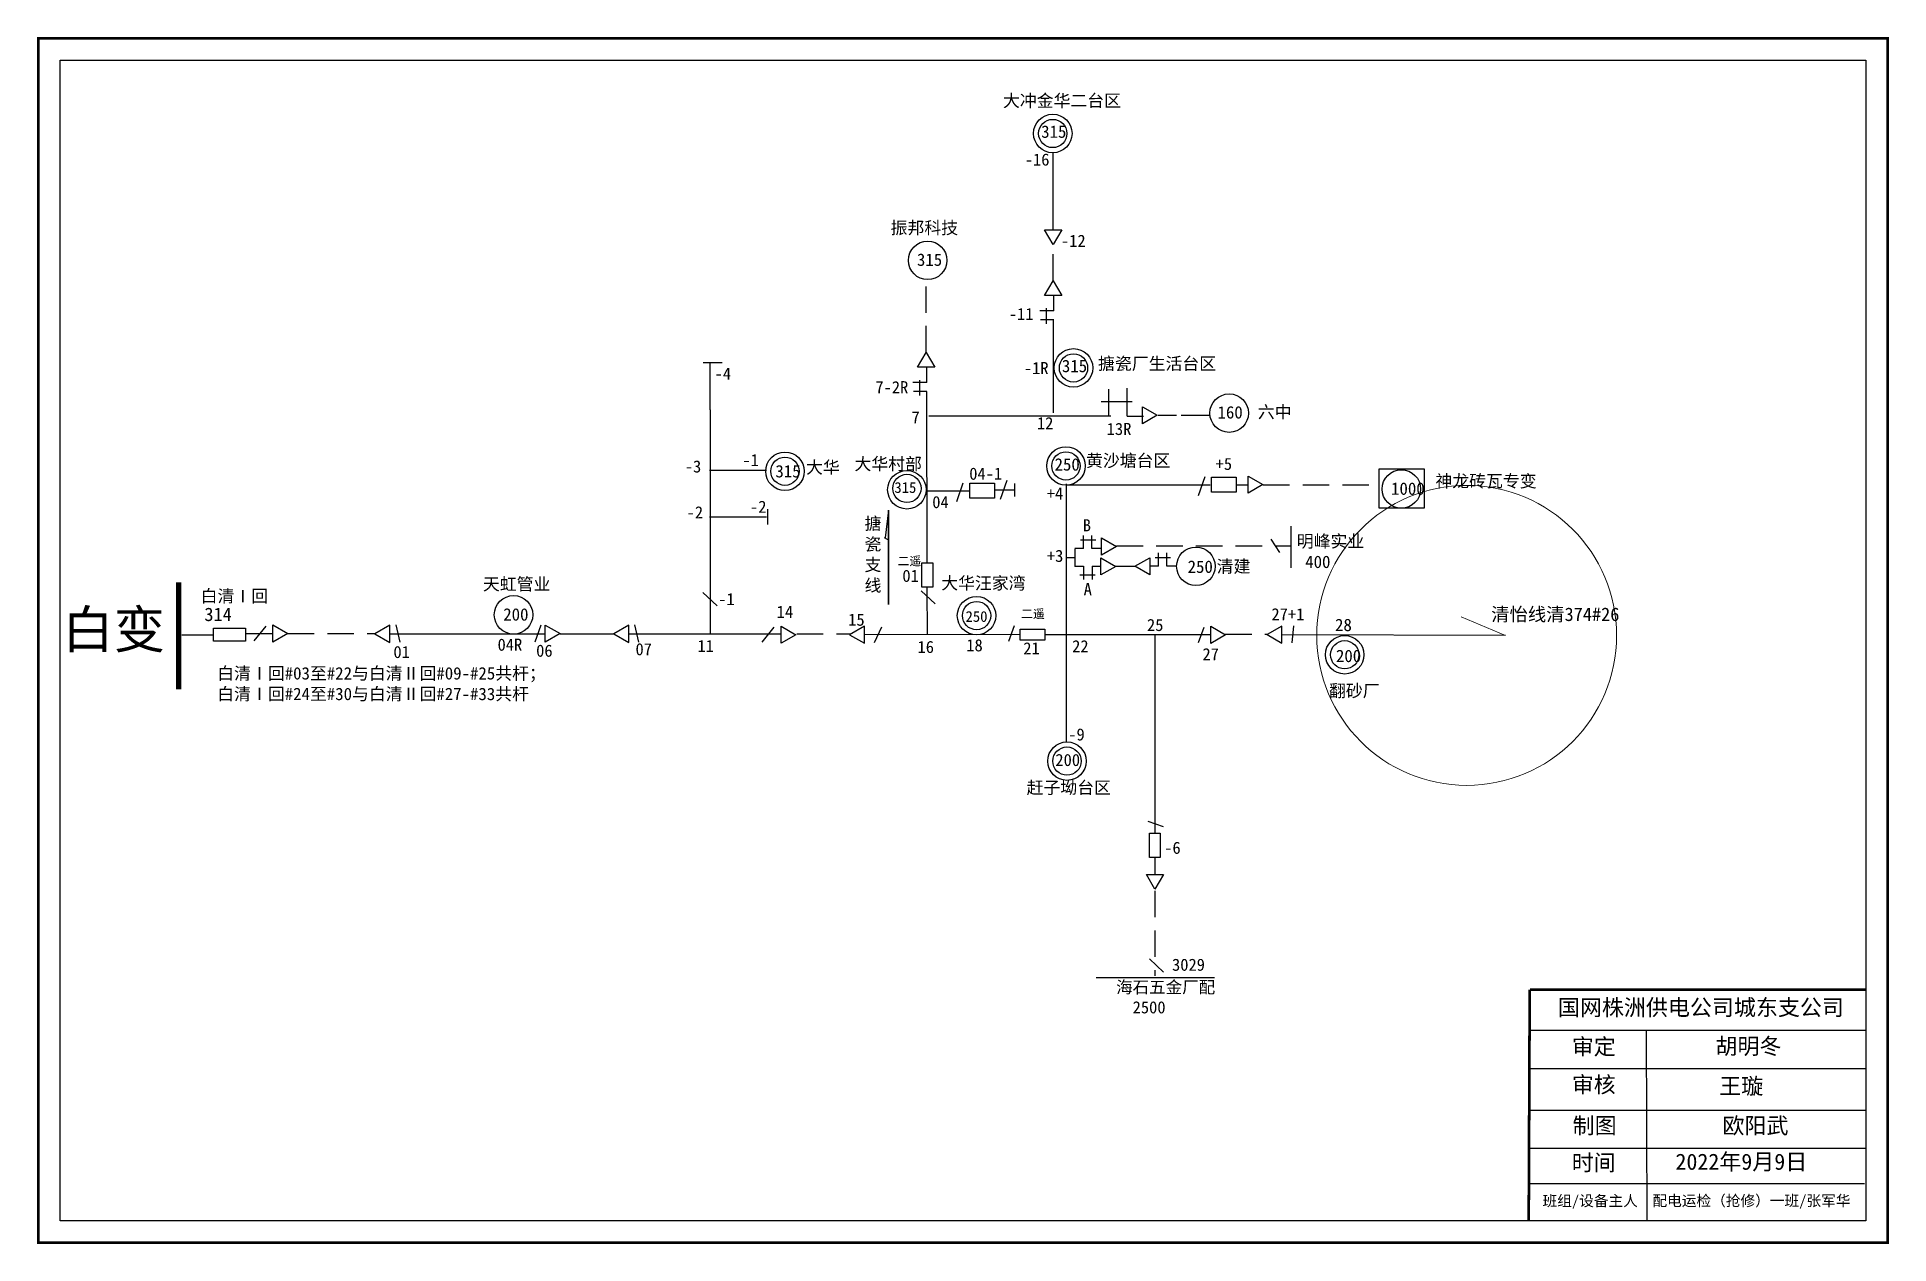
# Model space of a CAD drawing. Extents: x 13 to 358, y 1 to 225.
import ezdxf

# ---------------------------------------------------------------- set-up
doc = ezdxf.new("R2010")
doc.units = 0
doc.header["$LTSCALE"] = 0.774411
doc.linetypes.add('DASHED2', pattern=[9.525, 6.35, -3.175])
doc.layers.get('0').update_dxf_attribs({"linetype": 'CONTINUOUS'})
doc.layers.add('Layer2', color=1, linetype='CONTINUOUS')
doc.styles.add('SimSun_txtstyle_2.00_0_0', font='simsun.ttc', dxfattribs={"height": 2})
doc.styles.add('SimSun_txtstyle_2.25_0_0', font='simsun.ttc', dxfattribs={"height": 2.25})
doc.styles.add('SimSun_txtstyle_3.00_0_0', font='simsun.ttc', dxfattribs={"height": 3})
doc.styles.get("Standard").update_dxf_attribs({"font": '', "height": 2.3})
doc.styles.add('字体', font='', dxfattribs={"height": 2.3})
doc.styles.add('宋体_txtstyle_2.50_0_0', font='SIMSUN.TTC', dxfattribs={"height": 2.5})
doc.styles.add('宋体_txtstyle_200.00_0_0200', font='SIMSUN.TTC', dxfattribs={"height": 200})
doc.styles.add('宋体_txtstyle_3.00_0_0', font='SIMSUN.TTC', dxfattribs={"height": 3})
doc.styles.get('Standard').set_extended_font_data('SimSun')
doc.styles.get('字体').set_extended_font_data('SimSun')

msp = doc.modelspace()

# ---------------------------------------------------------------- linework, layer by layer
at = {"linetype": 'Continuous'}
for p, q in [((202.1, 189.27), (202.1, 203.62)), ((202.24, 174.21), (202.24, 177.03)), ((202.24, 174.21), (199.64, 174.21)), ((202.24, 172.5), (199.73, 172.5)), ((200.89, 171.78), (200.89, 174.66)), ((202.17, 155.22), (202.17, 172.47)), ((138.28, 155.75), (138.28, 164.53)), ((178.63, 160.87), (178.63, 163.69)), ((178.63, 160.87), (176.03, 160.87)), ((178.63, 159.16), (176.12, 159.16)), ((177.28, 158.44), (177.28, 161.31)), ((212.86, 154.59), (178.97, 154.59)), ((184.17, 138.7), (185.39, 142.22)), ((204.57, 127.84), (204.57, 141.99)), ((149.01, 134.43), (149.01, 137.3)), ((170.68, 132.04), (171.53, 131.53)), ((206.15, 126.67), (207.78, 126.67)), ((209.34, 126.67), (210.98, 126.67)), ((213.73, 126.67), (217.3, 126.67)), ((221.71, 126.7), (220.07, 126.7)), ((224.9, 126.7), (223.27, 126.7)), ((45.92, 113.89), (40.06, 113.89)), ((56.97, 114.13), (52.05, 114.13)), ((55.68, 115.54), (53.45, 112.8)), ((78.79, 114.1), (107.57, 114.1)), ((79.82, 115.76), (80.57, 112.58)), ((106.79, 115.75), (105.7, 112.57)), ((150.18, 115.33), (147.95, 112.59)), ((194.83, 115.58), (193.81, 112.7)), ((221.01, 113.83), (221.01, 77.02)), ((230.11, 115.3), (229.09, 112.42)), ((246.84, 115.62), (246.52, 112.44)), ((222.64, 78.21), (219.76, 79.23)), ((221.01, 72.41), (221.01, 69.47)), ((210.1, 50.2), (232.09, 50.2)), ((290.78, 40.4), (353.15, 40.4)), ((312.43, 40.39), (312.51, 4.94)), ((290.78, 33.3), (353.15, 33.3)), ((290.78, 25.55), (353.15, 25.55)), ((290.78, 18.44), (353.15, 18.44)), ((290.64, 11.9), (353.01, 11.9))]:
    msp.add_line(p, q, dxfattribs=at)
for p, q in [((202.1, 186.5), (200.51, 189.27)), ((200.51, 189.27), (203.7, 189.27)), ((203.7, 189.27), (202.1, 186.5)), ((200.5, 177.03), (202.1, 179.79)), ((202.1, 179.79), (203.7, 177.03)), ((203.7, 177.03), (200.5, 177.03)), ((176.9, 163.69), (178.49, 166.45)), ((178.49, 166.45), (180.09, 163.69)), ((180.09, 163.69), (176.9, 163.69)), ((148.8, 144.47), (138.17, 144.47)), ((178.63, 140.73), (186.58, 140.73)), ((148.8, 135.84), (138.17, 135.84)), ((211.11, 131.96), (213.87, 130.37)), ((211.11, 128.77), (211.11, 131.96)), ((204.56, 113.91), (204.56, 127.78)), ((210.98, 128.26), (213.74, 126.66)), ((210.98, 125.07), (210.98, 128.26)), ((213.87, 130.37), (211.11, 128.77)), ((217.29, 126.67), (220.06, 128.27)), ((220.06, 128.27), (220.06, 125.08)), ((213.74, 126.66), (210.98, 125.07)), ((220.06, 125.08), (217.29, 126.67)), ((56.99, 112.56), (56.99, 115.76)), ((56.99, 115.76), (59.76, 114.16)), ((59.76, 114.16), (56.99, 112.56)), ((107.61, 115.75), (110.38, 114.15)), ((107.61, 114.05), (107.61, 115.75)), ((110.38, 114.15), (107.61, 112.55)), ((107.61, 112.55), (107.61, 114.04)), ((151.5, 112.35), (151.5, 115.54)), ((151.5, 115.54), (154.26, 113.95)), ((154.26, 113.95), (151.5, 112.35)), ((231.42, 112.32), (231.42, 115.51)), ((231.42, 115.51), (234.18, 113.92)), ((234.18, 113.92), (231.42, 112.32)), ((286.23, 113.8), (244.63, 113.9)), ((221.04, 66.61), (219.44, 69.37)), ((219.44, 69.37), (222.63, 69.37)), ((222.63, 69.37), (221.04, 66.61))]:
    msp.add_line(p, q)
at = {"linetype": 'DASHED2'}
for p, q in [((202.1, 179.79), (202.1, 186.5)), ((178.49, 166.45), (178.49, 179.66)), ((241.18, 141.82), (262.38, 141.82)), ((213.91, 130.48), (246.23, 130.48)), ((59.73, 114.16), (76.09, 114.16)), ((154.41, 114.11), (164.26, 114.11)), ((234.13, 114.08), (241.92, 114.08)), ((221.05, 66.34), (221.05, 50.48))]:
    msp.add_line(p, q, dxfattribs=at)
at = {"color": 0}
for p, q in [((137.01, 164.57), (140.56, 164.57)), ((178.7, 127.27), (178.63, 159.16)), ((218.71, 153.16), (218.71, 156.35)), ((218.71, 156.35), (221.47, 154.76)), ((221.47, 154.76), (218.71, 153.16)), ((238.37, 140.27), (238.37, 143.46)), ((238.37, 143.46), (241.14, 141.86)), ((241.14, 141.86), (238.37, 140.27)), ((178.72, 113.95), (178.7, 122.75)), ((195.96, 113.94), (166.99, 113.96)), ((231.41, 113.91), (200.56, 113.94)), ((204.56, 94.05), (204.56, 113.84))]:
    msp.add_line(p, q, dxfattribs=at)
at = {"color": 0, "linetype": 'Continuous'}
for p, q in [((212.47, 154.62), (212.47, 159.64)), ((215.89, 154.62), (215.89, 159.82)), ((138.3, 155.75), (138.3, 114.1)), ((211.04, 157.31), (216.78, 157.31)), ((215.89, 154.62), (218.94, 154.62)), ((221.63, 154.8), (225.04, 154.8)), ((225.94, 154.8), (231.14, 154.8)), ((192.32, 139.18), (193.53, 142.71)), ((194.92, 142.06), (194.92, 139.64)), ((204.71, 141.8), (231.3, 141.8)), ((229.14, 139.83), (230.36, 143.35)), ((236.19, 141.8), (238.34, 141.8)), ((191.22, 140.88), (194.87, 140.88)), ((210.03, 131.52), (207.18, 131.52)), ((207.77, 129.96), (207.77, 132.41)), ((209.33, 129.96), (209.33, 132.41)), ((242.6, 131.75), (244.22, 129.23)), ((246.34, 134.17), (246.34, 126.38)), ((204.57, 128.3), (206.14, 128.3)), ((207.77, 129.96), (206.14, 129.96)), ((206.14, 129.94), (206.14, 126.64)), ((210.96, 129.96), (209.33, 129.96)), ((223.96, 128.26), (221.11, 128.26)), ((221.71, 126.7), (221.71, 129.15)), ((223.27, 126.7), (223.27, 129.15)), ((207.09, 125.1), (209.94, 125.1)), ((207.78, 126.67), (207.78, 124.22)), ((209.34, 126.67), (209.34, 124.22)), ((136.96, 121.79), (139.58, 119.33)), ((177.54, 122.13), (180.16, 119.68)), ((110.39, 114.1), (120.34, 114.1)), ((123.23, 114.1), (151.5, 114.1)), ((124.25, 115.76), (125, 112.58)), ((170.2, 115.33), (168.83, 112.42)), ((220.04, 53.67), (222.66, 51.21))]:
    msp.add_line(p, q, dxfattribs=at)
at = {"color": 7}
for p, q in [((171.51, 137.14), (170.84, 131.94)), ((171.51, 119.54), (171.51, 137.14)), ((171.51, 137.14), (171.51, 119.54))]:
    msp.add_line(p, q, dxfattribs=at)
at = {"color": 7, "linetype": 'Continuous', "lineweight": 0, "ltscale": 2.092158}
msp.add_line((286.23, 113.8), (277.98, 117.26), dxfattribs=at)
at = {"linetype": 'Continuous', "const_width": 0.5}
msp.add_lwpolyline([(13.35, 224.86), (357.33, 224.86), (357.33, 0.89), (13.35, 0.89)], close=True, dxfattribs=at)
at = {"linetype": 'Continuous'}
for points in [[(17.4, 220.81), (353.28, 220.81), (353.28, 4.94), (17.4, 4.94)], [(177.7, 127.32), (179.73, 127.32), (179.73, 122.77), (177.7, 122.77)], [(51.88, 115.15), (51.88, 112.78), (45.95, 112.78), (45.95, 115.15)], [(200.54, 114.97), (200.54, 112.94), (195.99, 112.94), (195.99, 114.97)], [(222.03, 72.49), (220, 72.49), (220, 77.05), (222.03, 77.05)]]:
    msp.add_lwpolyline(points, close=True, dxfattribs=at)
at = {"color": 0, "linetype": 'Continuous'}
msp.add_lwpolyline([(262.75, 144.79), (271.13, 144.79), (271.13, 137.46), (262.75, 137.46)], close=True, dxfattribs=at)
at = {"color": 7}
msp.add_lwpolyline([(191.17, 142.13), (191.17, 139.36), (186.61, 139.36), (186.61, 142.13)], close=True, dxfattribs=at)
at = {"color": 0}
for points in [[(236.14, 143.26), (236.14, 140.49), (231.59, 140.49), (231.59, 143.26)], [(120.39, 114.11), (123.15, 112.52), (123.15, 115.71)]]:
    msp.add_lwpolyline(points, close=True, dxfattribs=at)
at = {"linetype": 'Continuous'}
for points, const_width in [([(39.47, 123.69), (39.47, 103.81)], 1), ([(290.75, 47.91), (290.57, 4.94)], 0.5), ([(290.78, 47.91), (353.15, 47.91)], 0.5)]:
    msp.add_lwpolyline(points, dxfattribs=dict(at, const_width=const_width))
for points in [[(75.96, 114.11), (78.72, 112.52), (78.72, 115.71)], [(164.22, 113.95), (166.99, 112.35), (166.99, 115.54)], [(241.91, 113.97), (244.67, 112.38), (244.67, 115.57)]]:
    msp.add_lwpolyline(points, close=True)
for centre, radius in [((202.04, 207.17), 3.58), ((202.04, 207.17), 2.63), ((178.77, 183.57), 3.58), ((205.89, 163.58), 3.58), ((205.89, 163.58), 2.63), ((152.22, 144.35), 3.58), ((152.22, 144.35), 2.63), ((174.9, 140.91), 3.58), ((174.9, 141.16), 2.63), ((228.66, 126.68), 3.58), ((101.74, 117.65), 3.58), ((187.86, 117.5), 3.58), ((187.86, 117.5), 2.63), ((256.34, 110.22), 3.58), ((256.34, 110.22), 2.63), ((204.68, 90.44), 3.58), ((204.68, 90.44), 2.63)]:
    msp.add_circle(centre, radius, dxfattribs=at)
at = {"color": 0, "linetype": 'Continuous'}
for centre, radius in [((234.85, 155.16), 3.58), ((204.49, 145.34), 3.58), ((204.49, 145.34), 2.63), ((266.88, 141.05), 3.58)]:
    msp.add_circle(centre, radius, dxfattribs=at)
at = {"color": 12, "linetype": 'Continuous', "lineweight": 0, "ltscale": 2.092158, "true_color": 0xc00000}
msp.add_circle((279.03, 113.82), 27.89, dxfattribs=at)

# ---------------------------------------------------------------- texts
at = {"style": '字体'}
for s, height, p in [('大冲金华二台区', 2.3, (192.77, 212.13)), ('振邦科技', 2.3, (171.87, 188.48)), ('搪瓷厂生活台区', 2.3, (210.46, 163.23)), ('大华', 2.3, (156.14, 143.94)), ('大华村部', 2.3, (165.15, 144.58)), ('二遥', 1.61, (173.18, 126.84)), ('清建', 2.3, (232.53, 125.51)), ('天虹管业', 2.3, (96.04, 122.22)), ('二遥', 1.61, (196.14, 117.01)), ('翻砂厂', 2.3, (253.42, 102.37))]:
    msp.add_text(s, height=height, dxfattribs=at).set_placement(p)
for s, p in [('-16', (196.83, 201.2)), ('-12', (203.56, 186.09)), ('-11', (193.86, 172.47)), ('7-2R', (169.04, 158.86)), ('04-1', (186.5, 142.78)), ('-2', (145.72, 136.62)), ('+3', (200.94, 127.49))]:
    msp.add_text(s, height=2.25).set_placement(p)
at = {"color": 0, "style": '字体'}
for s, p in [('六中', (240.18, 154.23)), ('黄沙塘台区', (208.22, 145.2)), ('神龙砖瓦专变', (273.21, 141.38))]:
    msp.add_text(s, height=2.3, dxfattribs=at).set_placement(p)
at = {"color": 0}
for s, p in [('+4', (200.92, 139.09)), ('B', (207.61, 133.18)), ('A', (207.78, 121.3))]:
    msp.add_text(s, height=2.25, dxfattribs=at).set_placement(p)
at = {"attachment_point": 1}
for s, insert, char_height, width in [('315', (199.88, 208.67), 2.3, 4.3539), ('315', (176.77, 184.85), 2.3, 4.3539), ('315', (203.73, 165.08), 2.3, 4.3539), ('315', (150.44, 145.51), 2.3, 4.3539), ('250', (227.12, 127.75), 2.3, 4.3539), ('200', (99.82, 118.87), 2.3, 4.3539), ('25', (219.56, 116.89), 2.25, 6.88), ('200', (254.71, 111.16), 2.3, 4.3539), ('-6', (222.77, 75.45), 2.25, 6.88)]:
    msp.add_mtext(s, dxfattribs=dict(at, insert=insert, char_height=char_height, width=width))
at = {"color": 7, "attachment_point": 1}
for s, insert, char_height, width, style in [('-4', (139.14, 163.63), 2.25, 7.8869, 'SimSun_txtstyle_2.25_0_0'), ('搪瓷支线', (167.03, 135.78), 2.3, 1.3424, '字体'), ('明峰实业\\P 400', (247.43, 132.49), 2.3, 28.6738, '字体'), ('\\pt11.5;大华汪家湾', (181.29, 124.7), 2.3, 24.9763, '字体'), ('250', (185.81, 118.34), 2, 6.2106, 'SimSun_txtstyle_2.00_0_0'), ('28', (254.54, 116.92), 2.3, 6.88, '字体'), ('\\pt11.5;赶子坳台区', (197.17, 86.67), 2.3, 24.9763, '字体')]:
    msp.add_mtext(s, dxfattribs=dict(at, insert=insert, char_height=char_height, width=width, style=style))
at = {"color": 0, "attachment_point": 1}
for s, insert, char_height, width in [('160', (232.68, 156.46), 2.3, 4.3539), ('250', (202.37, 146.77), 2.3, 4.3539), ('1000', (264.96, 142.27), 2.3, 4.3539), ('-1', (139.8, 121.7), 2.25, 6.3988), ('07', (124.42, 112.38), 2.25, 7.5513), ('11', (135.94, 112.98), 2.25, 7.5513), ('16', (176.88, 112.81), 2.25, 7.2157), ('-9', (204.92, 96.53), 2.25, 6.2088)]:
    msp.add_mtext(s, dxfattribs=dict(at, insert=insert, char_height=char_height, width=width))
at = {"color": 7, "attachment_point": 1}
for s, insert, char_height, width in [('-3', (133.59, 146.37), 2.25, 5.3698), ('-1', (144.3, 147.56), 2.25, 5.3698), ('-2', (133.93, 137.83), 2.25, 6.5444), ('14', (150.65, 119.35), 2.3, 6.3767), ('15', (163.98, 117.87), 2.25, 6.88), ('27+1', (242.71, 118.88), 2.25, 6.88), ('01', (79.39, 111.86), 2.25, 6.0411), ('04R', (98.76, 113.23), 2.25, 6.0411), ('06', (105.94, 112.11), 2.25, 7.5513), ('18', (185.95, 113.11), 2.25, 8.8938), ('21', (196.55, 112.54), 2.25, 5.0342), ('22', (205.64, 112.93), 2.25, 5.0342), ('27', (229.88, 111.45), 2.25, 6.88), ('200', (202.52, 91.78), 2.25, 6.2106)]:
    msp.add_mtext(s, dxfattribs=dict(at, insert=insert, char_height=char_height, width=width))
at = {"insert": (172.58, 142.33), "char_height": 2, "width": 4.3539, "attachment_point": 1, "style": 'SimSun_txtstyle_2.00_0_0'}
msp.add_mtext('315', dxfattribs=at)
at = {"color": 0, "linetype": 'Continuous', "insert": (43.54, 122.3), "char_height": 2.3, "width": 12.9235, "attachment_point": 1, "style": '字体'}
msp.add_mtext('白清Ⅰ回', dxfattribs=at)
at = {"linetype": 'Continuous'}
for s, insert, char_height, width, attachment_point, style in [('白变', (17.81, 118.44), 7, 21.0726, 1, '字体'), ('国网株洲供电公司城东支公司', (296, 46.14), 3, 82.0179, 1, '字体'), ('审定', (298.57, 38.84), 3, 23.4615, 1, '字体'), ('胡明冬', (325.31, 38.94), 3, 33.0539, 1, '宋体_txtstyle_3.00_0_0'), ('审核', (298.57, 31.78), 3, 23.4615, 1, '字体'), ('王璇', (326.01, 31.51), 3, 23.4615, 1, '字体'), ('制图', (298.74, 24.16), 3, 23.4615, 1, '字体'), ('欧阳武', (326.61, 24.16), 3, 23.4615, 1, '宋体_txtstyle_3.00_0_0'), ('时间', (298.57, 17.27), 3, 23.4615, 1, '字体'), ('2022年9月9日', (330.12, 17.44), 3, 35.3899, 2, 'SimSun_txtstyle_3.00_0_0')]:
    msp.add_mtext(s, dxfattribs=dict(at, insert=insert, char_height=char_height, width=width, attachment_point=attachment_point, style=style))
at = {"color": 0, "linetype": 'Continuous', "insert": (44.23, 118.99), "char_height": 2.5, "width": 11.5751, "attachment_point": 1}
msp.add_mtext('314', dxfattribs=at)
at = {"color": 1, "linetype": 'Continuous', "lineweight": 0, "ltscale": 2.092158, "true_color": 0xff0000, "insert": (283.59, 119), "char_height": 2.5, "attachment_point": 1, "style": '宋体_txtstyle_2.50_0_0'}
msp.add_mtext('清怡线清374#26', dxfattribs=at)
at = {"color": 1, "linetype": 'Continuous', "insert": (46.62, 107.92), "char_height": 2.3, "width": 62.3087, "attachment_point": 1, "style": '字体'}
msp.add_mtext('白清Ⅰ回#03至#22与白清Ⅱ回#09-#25共杆；白清Ⅰ回#24至#30与白清Ⅱ回#27-#33共杆', dxfattribs=at)
at = {"color": 7, "linetype": 'Continuous', "lineweight": 0, "ltscale": 0.512599, "char_height": 2, "attachment_point": 1, "style": '宋体_txtstyle_200.00_0_0200'}
for s, insert in [('班组/设备主人', (293.14, 9.67)), ('配电运检（抢修）一班/张军华', (313.59, 9.69))]:
    msp.add_mtext(s, dxfattribs=dict(at, insert=insert))
at = {"layer": 'Layer2', "color": 7, "linetype": 'Continuous', "char_height": 2.25, "attachment_point": 1}
for s, insert, width in [('-1R', (196.66, 164.67), 4.0782), ('7', (175.77, 155.5), 3.5684), ('+5', (232.33, 146.85), 3.5684), ('04', (179.62, 139.74), 3.5684), ('01 ', (174.06, 126.03), 4.5879), ('3029', (224.22, 53.7), 4.5879), ('海石五金厂配\\P  2500', (213.83, 49.53), 26.634)]:
    msp.add_mtext(s, dxfattribs=dict(at, insert=insert, width=width))
at = {"layer": 'Layer2', "color": 0, "linetype": 'Continuous', "char_height": 2.25, "width": 4.0782, "attachment_point": 1}
for s, insert in [('12', (199.09, 154.42)), ('13R', (212.07, 153.35))]:
    msp.add_mtext(s, dxfattribs=dict(at, insert=insert))

doc.saveas('drawing.dxf')
